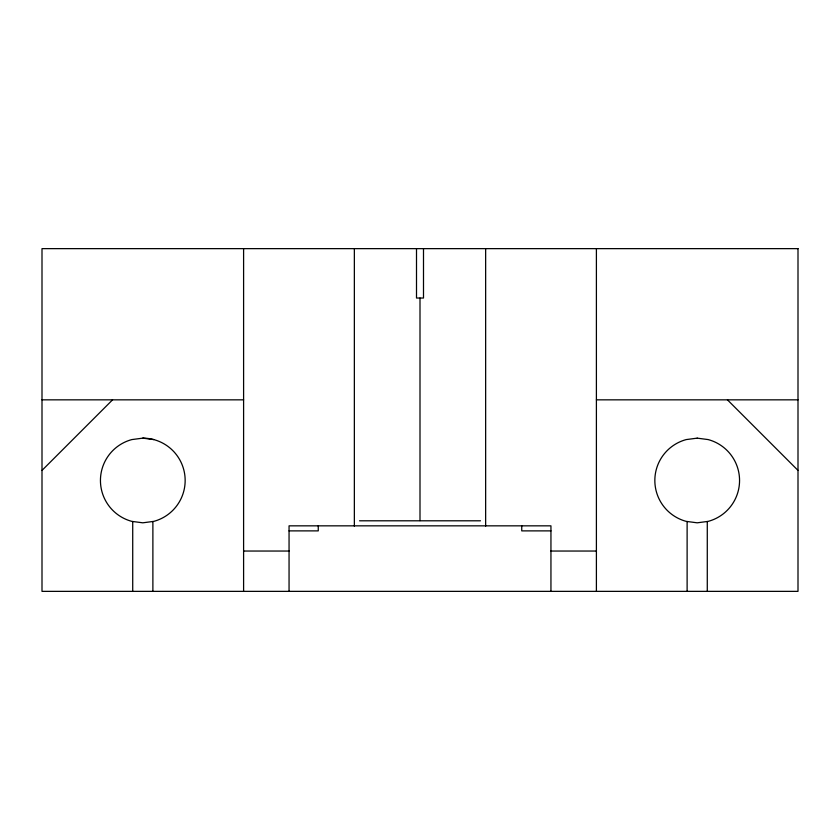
<?xml version="1.0" encoding="UTF-8"?>
<svg xmlns="http://www.w3.org/2000/svg" width="840" height="840" viewBox="0 0 840 840"><rect width="100%" height="100%" fill="white"/><g stroke="black" fill="none" stroke-linecap="round" stroke-linejoin="round"><path stroke-width="1.26" d="M42 470.4L112.56 399.84M142.8 438.144L131.838 439.582A42.336 42.336 0 0 0 131.838 521.378L142.8 522.816L153.762 521.378A42.336 42.336 0 0 0 142.8 438.144L153.762 439.582M42 399.84L243.6 399.84M596.4 399.84L798 399.84M359.52 520.8L480.48 520.8M289.055 530.88L318.255 530.88L318.255 525.84M550.946 530.88L521.745 530.88L521.745 525.84M243.6 551.04L289.202 551.04M550.799 551.04L596.4 551.04M727.44 399.84L798 470.4M707.28 521.493L707.28 591.36M687.12 521.493L687.12 591.36M596.4 248.64L596.4 591.36M550.946 591.36L550.946 525.84L289.055 525.84L289.055 591.36M485.646 248.64L485.646 526.166M423.497 248.64L423.497 298.032L416.504 298.032L416.504 248.64M420 298.032L420 520.643M354.354 248.64L354.354 526.166M243.6 248.64L243.6 591.36M152.88 521.493L152.88 591.36M132.72 521.493L132.72 591.36M697.2 438.144L686.238 439.582A42.336 42.336 0 0 0 686.238 521.378L697.2 522.816L708.162 521.378A42.336 42.336 0 0 0 708.162 439.582L697.2 438.144M798 248.64L42 248.64L42 591.36L798 591.36L798 248.64"/></g></svg>
